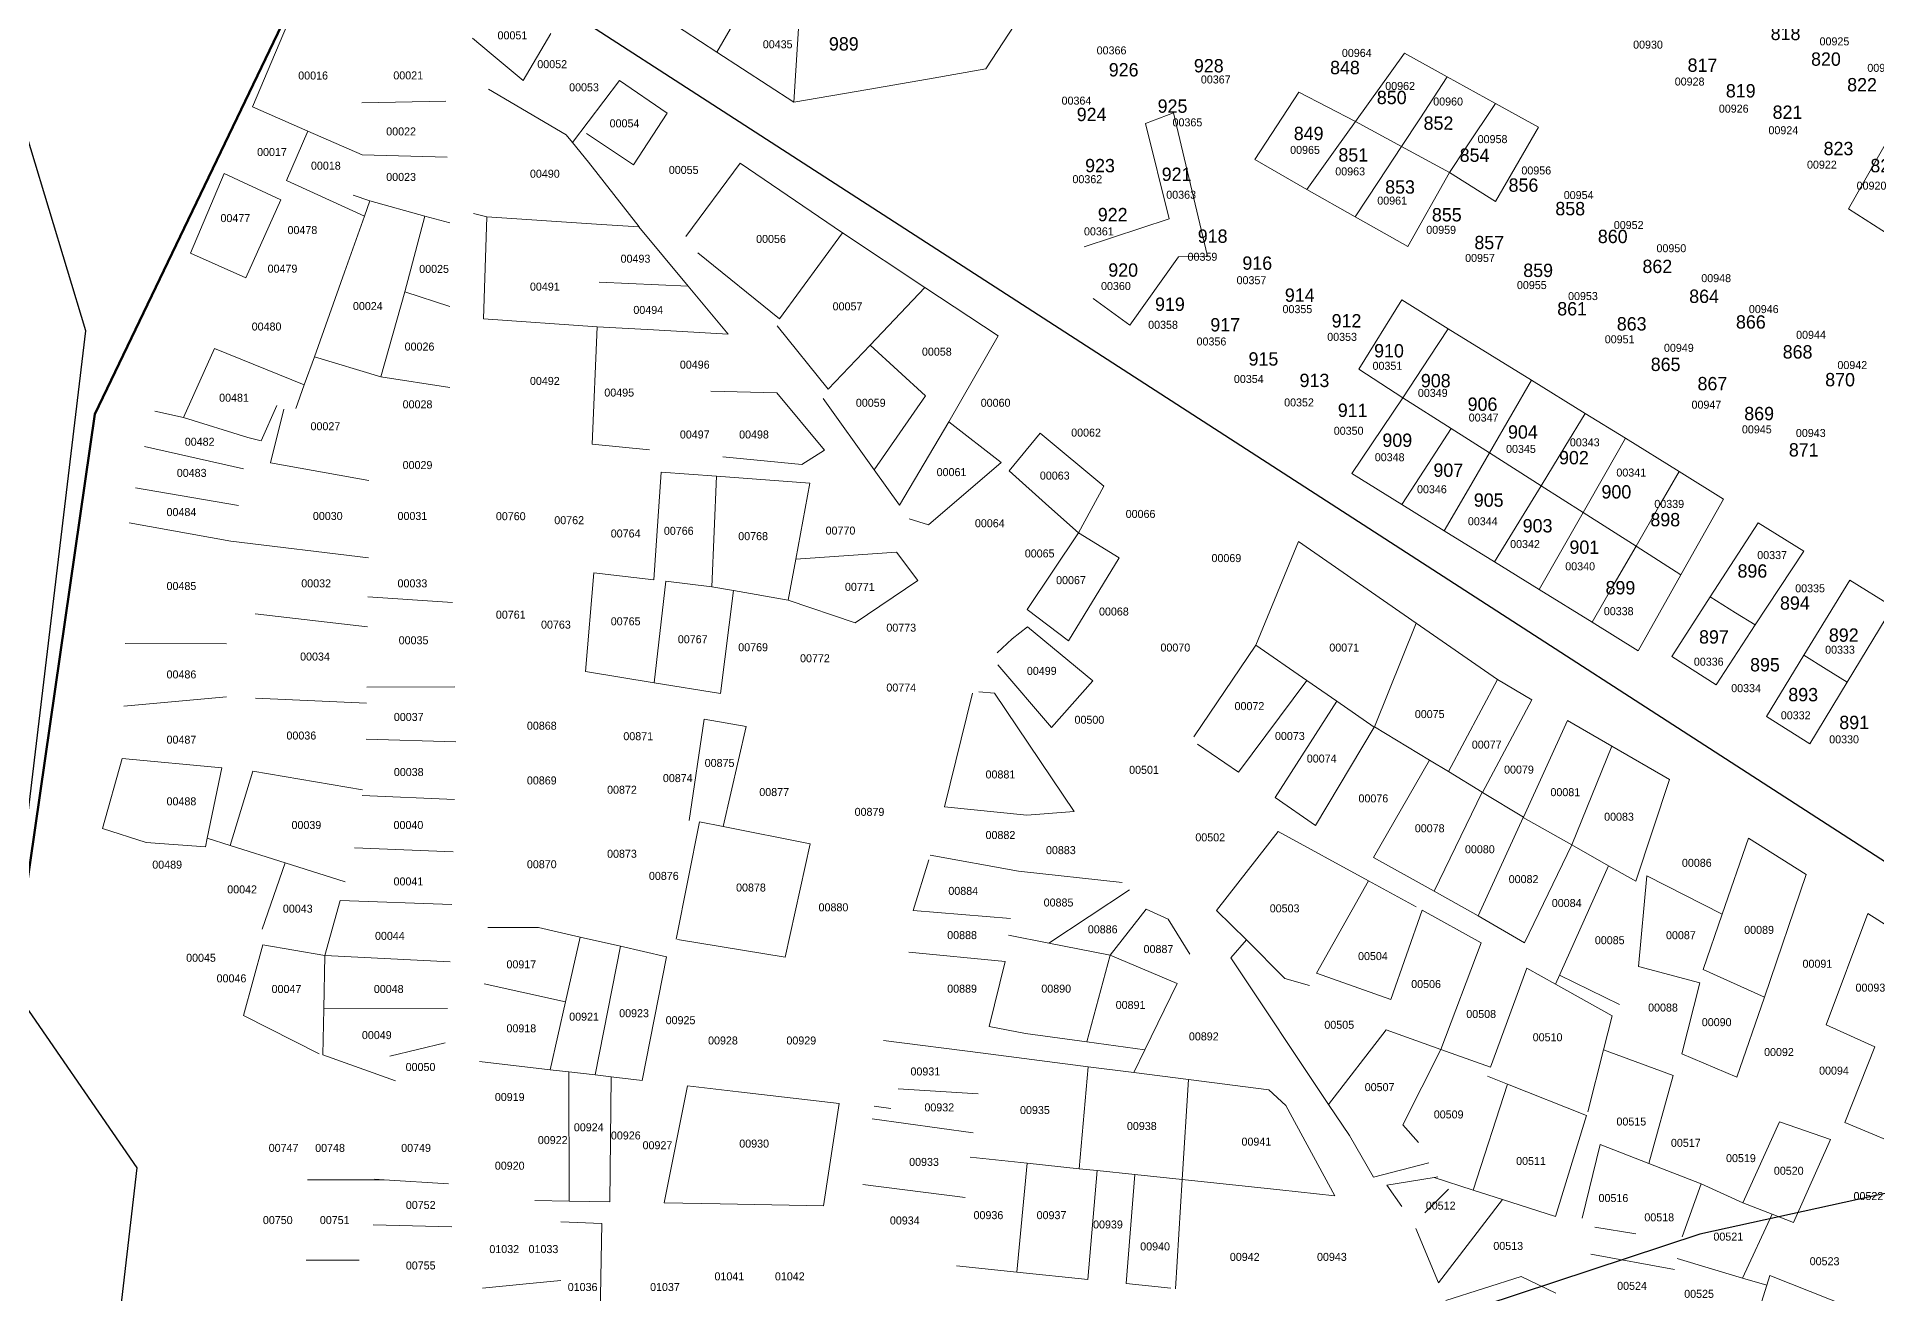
# Model space of a CAD drawing. Header units: metres. Extents: x 245232 to 248406, y 1633796 to 1637634.
# Drawn here: x 245428.1 to 245772.9, y 1635094.3 to 1635329.7 of the extents above; entities that cross this region are included whole.
import ezdxf
from ezdxf.enums import TextEntityAlignment as Align

# ---------------------------------------------------------------- set-up
doc = ezdxf.new("R2010")
doc.units = ezdxf.units.M
doc.header["$MEASUREMENT"] = 0
for name, color, linetype in [('historique_numero_parcelle', 7, 'Continuous'), ('limites_sections', 7, 'Continuous'), ('numero_lot', 7, 'Continuous')]:
    doc.layers.add(name, color=color, linetype=linetype)
doc.layers.add('Limites_Communes', color=7, linetype='Continuous', lineweight=211, plot=False)
doc.layers.add('LIMITES_PARCELLES', color=7, linetype='Continuous', lineweight=0, true_color=0xffffff)
doc.styles.add('Style-FANCY', font='FANCY.shx')
doc.styles.add('Style-WORKING', font='WORKING.shx')

msp = doc.modelspace()

# ---------------------------------------------------------------- linework, layer by layer
at = {"layer": 'Limites_Communes', "color": 210, "lineweight": 80, "flags": 128}
msp.add_lwpolyline([(245247, 1634832), (245257.147, 1634881.008), (245288.897, 1634970.438), (245295.247, 1634986.313), (245359.982, 1635082.842), (245386.44, 1635124.646), (245425, 1635162), (245439, 1635259), (245487, 1635359), (245345, 1635455), (245489.467, 1635678.453), (245540.749, 1635754.695)], dxfattribs=at)
at = {"layer": 'limites_parcelles'}
for p, q in [((245468.518, 1635316.613), (245479.814, 1635343.248)), ((245555.602, 1635326.848), (245562.88, 1635339.457)), ((245570.023, 1635317.496), (245571.082, 1635334.297)), ((245524.433, 1635330.346), (245519.254, 1635321.585)), ((245555.602, 1635326.848), (245546.366, 1635332.836)), ((245611.431, 1635332.048), (245606.007, 1635323.714)), ((245513.29, 1635326.573), (245509.795, 1635329.496)), ((245570.023, 1635317.496), (245555.602, 1635326.848)), ((245519.254, 1635321.585), (245513.29, 1635326.573)), ((245606.007, 1635323.714), (245595.082, 1635321.826)), ((245675.305, 1635313.879), (245684.456, 1635326.677)), ((245684.456, 1635326.677), (245692.484, 1635322.241)), ((245512.762, 1635319.917), (245527.367, 1635311.345)), ((245528.499, 1635309.952), (245537.329, 1635321.542)), ((245537.329, 1635321.542), (245546.301, 1635315.416)), ((245583.891, 1635319.892), (245570.023, 1635317.496)), ((245595.082, 1635321.826), (245583.891, 1635319.892)), ((245687.338, 1635314.402), (245692.484, 1635322.241)), ((245692.484, 1635322.241), (245701.53, 1635317.242)), ((245478.899, 1635312.089), (245468.518, 1635316.613)), ((245489.007, 1635317.384), (245504.762, 1635317.696)), ((245656.43, 1635306.765), (245664.685, 1635319.36)), ((245664.685, 1635319.36), (245675.305, 1635313.879)), ((245701.53, 1635317.242), (245696.008, 1635308.952)), ((245701.53, 1635317.242), (245709.591, 1635312.786)), ((245546.301, 1635315.416), (245539.958, 1635305.763)), ((245635.905, 1635313.527), (245641.194, 1635315.497)), ((245640.358, 1635295.62), (245635.905, 1635313.527)), ((245641.194, 1635315.497), (245647.544, 1635288.615)), ((245671.515, 1635308.579), (245675.305, 1635313.879)), ((245675.305, 1635313.879), (245683.925, 1635309.202)), ((245683.925, 1635309.202), (245687.338, 1635314.402)), ((245474.922, 1635302.829), (245478.899, 1635312.089)), ((245478.899, 1635312.089), (245489.105, 1635307.642)), ((245527.367, 1635311.345), (245528.499, 1635309.952)), ((245528.499, 1635309.952), (245531.495, 1635306.265)), ((245539.958, 1635305.763), (245531.147, 1635311.637)), ((245709.591, 1635312.786), (245701.521, 1635298.896)), ((245767.703, 1635297.489), (245776.143, 1635312.286)), ((245489.105, 1635307.642), (245505.05, 1635307.204)), ((245531.495, 1635306.265), (245541.046, 1635294.114)), ((245549.793, 1635292.305), (245559.96, 1635306.091)), ((245559.96, 1635306.091), (245579.107, 1635293.018)), ((245666.2, 1635301.145), (245656.43, 1635306.765)), ((245666.2, 1635301.145), (245671.515, 1635308.579)), ((245683.925, 1635309.202), (245679.599, 1635302.612)), ((245692.923, 1635304.32), (245683.925, 1635309.202)), ((245696.008, 1635308.952), (245692.923, 1635304.32)), ((245456.905, 1635289.227), (245463.216, 1635304.11)), ((245463.216, 1635304.11), (245473.882, 1635299.217)), ((245489.541, 1635296.137), (245474.922, 1635302.829)), ((245692.923, 1635304.32), (245685.117, 1635290.429)), ((245701.521, 1635298.896), (245692.923, 1635304.32)), ((245473.882, 1635299.217), (245470.854, 1635292.502)), ((245490.56, 1635298.99), (245487.385, 1635300.048)), ((245675.265, 1635296.01), (245666.2, 1635301.145)), ((245679.599, 1635302.612), (245675.265, 1635296.01)), ((245485.78, 1635285.606), (245489.541, 1635296.137)), ((245489.541, 1635296.137), (245490.56, 1635298.99)), ((245500.865, 1635296.147), (245490.56, 1635298.99)), ((245500.865, 1635296.147), (245497.082, 1635281.93)), ((245505.509, 1635294.877), (245500.865, 1635296.147)), ((245512.445, 1635296.025), (245509.984, 1635296.66)), ((245511.845, 1635276.875), (245512.445, 1635296.025)), ((245533.958, 1635294.588), (245512.445, 1635296.025)), ((245685.117, 1635290.429), (245675.265, 1635296.01)), ((245784.742, 1635286.588), (245767.703, 1635297.489)), ((245470.854, 1635292.502), (245467.277, 1635284.57)), ((245540.973, 1635294.119), (245533.958, 1635294.588)), ((245541.046, 1635294.114), (245540.973, 1635294.119)), ((245540.973, 1635294.119), (245550.202, 1635283.029)), ((245567.342, 1635276.87), (245579.107, 1635293.018)), ((245579.107, 1635293.018), (245579.111, 1635293.024)), ((245579.111, 1635293.024), (245594.58, 1635282.777)), ((245624.417, 1635290.414), (245640.358, 1635295.62)), ((245467.277, 1635284.57), (245456.905, 1635289.227)), ((245552.023, 1635289.253), (245567.342, 1635276.87)), ((245480.133, 1635269.793), (245485.78, 1635285.606)), ((245642.122, 1635288.524), (245632.994, 1635275.692)), ((245647.544, 1635288.615), (245642.122, 1635288.524)), ((245550.202, 1635283.029), (245533.505, 1635283.77)), ((245550.202, 1635283.029), (245557.68, 1635274.044)), ((245594.58, 1635282.777), (245584.338, 1635271.984)), ((245594.58, 1635282.777), (245608.318, 1635273.678)), ((245497.082, 1635281.93), (245492.598, 1635266.049)), ((245497.082, 1635281.93), (245505.509, 1635279.189)), ((245632.994, 1635275.692), (245626.115, 1635280.719)), ((245675.91, 1635267.463), (245683.98, 1635280.428)), ((245683.98, 1635280.428), (245692.693, 1635275.039)), ((245533.155, 1635275.401), (245511.845, 1635276.875)), ((245532.233, 1635253.414), (245533.155, 1635275.401)), ((245543.696, 1635274.818), (245533.155, 1635275.401)), ((245576.471, 1635263.694), (245566.866, 1635275.6)), ((245557.68, 1635274.044), (245543.696, 1635274.818)), ((245584.338, 1635271.984), (245576.471, 1635263.694)), ((245584.338, 1635271.984), (245594.7, 1635262.477)), ((245608.318, 1635273.678), (245599.04, 1635257.609)), ((245692.693, 1635275.039), (245689.177, 1635269.723)), ((245692.693, 1635275.039), (245700.462, 1635270.235)), ((245455.635, 1635258.376), (245461.402, 1635271.351)), ((245461.402, 1635271.351), (245478.241, 1635264.496)), ((245478.241, 1635264.496), (245480.133, 1635269.793)), ((245492.598, 1635266.049), (245480.133, 1635269.793)), ((245689.177, 1635269.723), (245684.146, 1635262.117)), ((245700.462, 1635270.235), (245708.303, 1635265.386)), ((245505.523, 1635264.011), (245492.598, 1635266.049)), ((245684.146, 1635262.117), (245675.91, 1635267.463)), ((245704.6, 1635258.998), (245708.303, 1635265.386)), ((245708.303, 1635265.386), (245718.37, 1635259.16)), ((245476.67, 1635260.096), (245478.241, 1635264.496)), ((245554.463, 1635263.31), (245566.847, 1635263.03)), ((245566.847, 1635263.03), (245575.786, 1635252.29)), ((245585.071, 1635248.584), (245575.518, 1635261.948)), ((245594.7, 1635262.477), (245585.071, 1635248.584)), ((245674.587, 1635247.884), (245684.146, 1635262.117)), ((245693.204, 1635256.353), (245684.146, 1635262.117)), ((245450.211, 1635259.567), (245455.635, 1635258.376)), ((245467.674, 1635254.672), (245455.635, 1635258.376)), ((245473.098, 1635260.625), (245470.187, 1635254.01)), ((245471.907, 1635249.909), (245474.421, 1635259.964)), ((245700.409, 1635251.767), (245704.6, 1635258.998)), ((245714.544, 1635252.912), (245718.37, 1635259.16)), ((245718.37, 1635259.16), (245725.896, 1635254.506)), ((245470.187, 1635254.01), (245467.674, 1635254.672)), ((245589.791, 1635241.979), (245599.04, 1635257.609)), ((245599.04, 1635257.609), (245608.882, 1635249.989)), ((245610.364, 1635248.401), (245616.184, 1635255.441)), ((245616.184, 1635255.441), (245628.124, 1635245.556)), ((245688.971, 1635249.799), (245693.204, 1635256.353)), ((245700.409, 1635251.767), (245693.204, 1635256.353)), ((245725.896, 1635254.506), (245722.291, 1635248.171)), ((245725.896, 1635254.506), (245735.961, 1635248.281)), ((245466.85, 1635248.783), (245448.327, 1635252.941)), ((245542.977, 1635252.368), (245532.233, 1635253.414)), ((245571.5, 1635249.591), (245556.685, 1635251.033)), ((245575.786, 1635252.29), (245571.5, 1635249.591)), ((245700.409, 1635251.767), (245696.455, 1635244.946)), ((245710.077, 1635245.615), (245700.409, 1635251.767)), ((245710.077, 1635245.615), (245714.544, 1635252.912)), ((245490.375, 1635246.576), (245471.907, 1635249.909)), ((245543.791, 1635227.973), (245545.162, 1635248.178)), ((245545.162, 1635248.178), (245555.487, 1635247.408)), ((245585.071, 1635248.584), (245589.791, 1635241.979)), ((245608.882, 1635249.989), (245595.283, 1635238.294)), ((245617.809, 1635241.743), (245610.364, 1635248.401)), ((245683.982, 1635242.076), (245674.587, 1635247.884)), ((245683.982, 1635242.076), (245688.971, 1635249.799)), ((245722.291, 1635248.171), (245717.976, 1635240.588)), ((245732.347, 1635242.016), (245735.961, 1635248.281)), ((245735.961, 1635248.281), (245744.305, 1635243.122)), ((245446.621, 1635245.222), (245465.89, 1635241.916)), ((245554.62, 1635226.678), (245555.487, 1635247.408)), ((245555.487, 1635247.408), (245573.027, 1635246.098)), ((245573.027, 1635246.098), (245570.379, 1635231.836)), ((245628.124, 1635245.556), (245623.381, 1635236.76)), ((245696.455, 1635244.946), (245691.94, 1635237.156)), ((245705.912, 1635238.813), (245710.077, 1635245.615)), ((245717.976, 1635240.588), (245710.077, 1635245.615)), ((245623.381, 1635236.76), (245617.809, 1635241.743)), ((245691.94, 1635237.156), (245683.982, 1635242.076)), ((245713.986, 1635233.577), (245717.976, 1635240.588)), ((245717.976, 1635240.588), (245727.887, 1635234.282)), ((245727.887, 1635234.282), (245732.347, 1635242.016)), ((245744.305, 1635243.122), (245736.312, 1635228.92)), ((245464.486, 1635235.256), (245445.396, 1635238.641)), ((245595.283, 1635238.294), (245591.631, 1635239.405)), ((245701.34, 1635231.344), (245691.94, 1635237.156)), ((245701.34, 1635231.344), (245705.912, 1635238.813)), ((245741.8, 1635224.764), (245750.774, 1635238.664)), ((245750.774, 1635238.664), (245759.329, 1635233.321)), ((245464.987, 1635235.167), (245464.486, 1635235.256)), ((245490.269, 1635232.076), (245464.486, 1635235.256)), ((245613.745, 1635222.404), (245623.381, 1635236.76)), ((245623.381, 1635236.76), (245631.001, 1635232.091)), ((245656.608, 1635215.73), (245664.596, 1635235.172)), ((245664.596, 1635235.172), (245686.656, 1635219.859)), ((245727.887, 1635234.282), (245723.807, 1635227.208)), ((245736.312, 1635228.92), (245727.887, 1635234.282)), ((245570.379, 1635231.836), (245568.96, 1635224.191)), ((245570.379, 1635231.836), (245589.242, 1635233.133)), ((245589.242, 1635233.133), (245593.263, 1635227.852)), ((245631.001, 1635232.091), (245621.498, 1635216.556)), ((245709.755, 1635226.142), (245701.34, 1635231.344)), ((245709.755, 1635226.142), (245713.986, 1635233.577)), ((245759.329, 1635233.321), (245750.247, 1635219.516)), ((245530.972, 1635210.775), (245532.517, 1635229.32)), ((245532.517, 1635229.32), (245543.791, 1635227.973)), ((245543.822, 1635208.695), (245546.001, 1635227.708)), ((245546.001, 1635227.708), (245554.62, 1635226.678)), ((245593.263, 1635227.852), (245581.501, 1635219.905)), ((245723.807, 1635227.208), (245719.661, 1635220.018)), ((245736.312, 1635228.92), (245728.297, 1635214.679)), ((245759.366, 1635213.85), (245767.992, 1635227.91)), ((245767.992, 1635227.91), (245776.002, 1635222.907)), ((245490.178, 1635224.778), (245506.035, 1635223.729)), ((245558.721, 1635225.967), (245554.62, 1635226.678)), ((245558.721, 1635225.967), (245556.295, 1635206.676)), ((245568.96, 1635224.191), (245558.721, 1635225.967)), ((245581.501, 1635219.905), (245568.96, 1635224.191)), ((245719.661, 1635220.018), (245709.755, 1635226.142)), ((245734.581, 1635213.582), (245741.8, 1635224.764)), ((245741.8, 1635224.764), (245746.554, 1635221.81)), ((245490.108, 1635219.169), (245469.064, 1635221.631)), ((245621.498, 1635216.556), (245613.745, 1635222.404)), ((245728.297, 1635214.679), (245719.661, 1635220.018)), ((245746.554, 1635221.81), (245750.247, 1635219.516)), ((245776.002, 1635222.907), (245767.47, 1635208.814)), ((245608.143, 1635214.276), (245610.921, 1635216.921)), ((245610.921, 1635216.921), (245613.831, 1635219.17)), ((245613.831, 1635219.17), (245626.046, 1635209.057)), ((245686.656, 1635219.859), (245678.857, 1635200.462)), ((245686.656, 1635219.859), (245701.905, 1635209.275)), ((245750.247, 1635219.516), (245742.889, 1635208.332)), ((245463.643, 1635215.984), (245444.655, 1635216.043)), ((245644.966, 1635198.585), (245656.608, 1635215.73)), ((245666.188, 1635209.098), (245656.608, 1635215.73)), ((245742.889, 1635208.332), (245734.581, 1635213.582)), ((245752.323, 1635202.371), (245759.366, 1635213.85)), ((245759.366, 1635213.85), (245763.54, 1635211.256)), ((245543.822, 1635208.695), (245530.972, 1635210.775)), ((245618.319, 1635200.337), (245608.275, 1635212.027)), ((245763.54, 1635211.256), (245767.47, 1635208.814)), ((245489.967, 1635207.863), (245506.445, 1635207.92)), ((245556.295, 1635206.676), (245543.822, 1635208.695)), ((245598.244, 1635185.418), (245603.512, 1635206.735)), ((245604.703, 1635207), (245607.613, 1635206.735)), ((245607.613, 1635206.735), (245622.593, 1635184.556)), ((245626.046, 1635209.057), (245618.319, 1635200.337)), ((245666.188, 1635209.098), (245653.348, 1635191.945)), ((245671.778, 1635205.228), (245666.188, 1635209.098)), ((245701.905, 1635209.275), (245692.72, 1635192.031)), ((245701.905, 1635209.275), (245708.371, 1635205.522)), ((245767.47, 1635208.814), (245760.457, 1635197.23)), ((245444.444, 1635204.298), (245463.679, 1635206.033)), ((245489.93, 1635204.895), (245469.127, 1635205.813)), ((245660.27, 1635187.176), (245671.778, 1635205.228)), ((245678.8, 1635200.366), (245671.778, 1635205.228)), ((245708.371, 1635205.522), (245699.09, 1635188.156)), ((245550.371, 1635182.909), (245553.227, 1635201.894)), ((245553.227, 1635201.894), (245561.071, 1635200.497)), ((245561.071, 1635200.497), (245556.741, 1635181.767)), ((245678.8, 1635200.366), (245667.826, 1635181.97)), ((245678.857, 1635200.462), (245678.8, 1635200.366)), ((245689.145, 1635194.205), (245678.857, 1635200.462)), ((245706.763, 1635183.489), (245715.054, 1635201.643)), ((245715.054, 1635201.643), (245723.36, 1635196.823)), ((245760.457, 1635197.23), (245752.323, 1635202.371)), ((245506.685, 1635197.601), (245489.846, 1635198.104)), ((245653.348, 1635191.945), (245645.707, 1635197.21)), ((245723.36, 1635196.823), (245715.842, 1635178.289)), ((245723.36, 1635196.823), (245734.184, 1635190.542)), ((245440.422, 1635181.382), (245444.083, 1635194.526)), ((245444.083, 1635194.526), (245462.798, 1635192.762)), ((245462.798, 1635192.762), (245460.07, 1635179.561)), ((245678.659, 1635175.939), (245689.145, 1635194.205)), ((245689.145, 1635194.205), (245692.72, 1635192.031)), ((245464.349, 1635178.211), (245468.6, 1635192.098)), ((245468.6, 1635192.098), (245489.185, 1635188.617)), ((245699.036, 1635188.189), (245692.72, 1635192.031)), ((245734.184, 1635190.542), (245727.834, 1635171.492)), ((245489.111, 1635187.547), (245506.409, 1635186.844)), ((245613.699, 1635183.849), (245598.244, 1635185.418)), ((245667.826, 1635181.97), (245660.27, 1635187.176)), ((245690.03, 1635169.609), (245699.036, 1635188.189)), ((245699.09, 1635188.156), (245706.763, 1635183.489)), ((245547.959, 1635160.632), (245552.315, 1635182.658)), ((245552.315, 1635182.658), (245556.741, 1635181.767)), ((245622.593, 1635184.556), (245613.699, 1635183.849)), ((245698.319, 1635165.003), (245706.744, 1635183.447)), ((245706.744, 1635183.447), (245706.763, 1635183.489)), ((245715.842, 1635178.289), (245706.744, 1635183.447)), ((245448.624, 1635178.736), (245440.422, 1635181.382)), ((245459.736, 1635177.943), (245448.624, 1635178.736)), ((245460.07, 1635179.561), (245459.736, 1635177.943)), ((245464.349, 1635178.211), (245460.07, 1635179.561)), ((245556.741, 1635181.767), (245573.096, 1635178.476)), ((245649.221, 1635165.983), (245660.809, 1635180.827)), ((245660.809, 1635180.827), (245677.747, 1635171.579)), ((245744.054, 1635165.309), (245748.98, 1635179.571)), ((245748.98, 1635179.571), (245759.782, 1635172.737)), ((245474.67, 1635174.956), (245464.349, 1635178.211)), ((245506.157, 1635177.011), (245487.685, 1635177.767)), ((245573.096, 1635178.476), (245568.368, 1635157.293)), ((245592.4, 1635165.989), (245595.31, 1635175.514)), ((245595.567, 1635176.352), (245612.111, 1635173.397)), ((245690.03, 1635169.609), (245678.659, 1635175.939)), ((245715.842, 1635178.289), (245706.95, 1635159.93)), ((245722.697, 1635174.404), (245715.842, 1635178.289)), ((245470.35, 1635162.543), (245474.67, 1635174.956)), ((245485.932, 1635171.404), (245474.67, 1635174.956)), ((245612.111, 1635173.397), (245631.558, 1635171.281)), ((245712.767, 1635152.221), (245722.697, 1635174.404)), ((245727.834, 1635171.492), (245722.697, 1635174.404)), ((245728.34, 1635155.494), (245729.936, 1635172.527)), ((245729.936, 1635172.527), (245744.054, 1635165.309)), ((245759.782, 1635172.737), (245751.959, 1635149.788)), ((245632.946, 1635169.893), (245617.829, 1635159.907)), ((245677.747, 1635171.579), (245668.004, 1635154.28)), ((245677.747, 1635171.579), (245686.686, 1635166.698)), ((245690.03, 1635169.609), (245698.316, 1635164.996)), ((245482.12, 1635157.57), (245484.971, 1635167.917)), ((245484.971, 1635167.917), (245505.904, 1635167.162)), ((245610.656, 1635164.534), (245592.4, 1635165.989)), ((245629.309, 1635157.655), (245636.062, 1635166.279)), ((245636.062, 1635166.279), (245640.157, 1635164.402)), ((245654.856, 1635160.506), (245649.221, 1635165.983)), ((245681.923, 1635149.315), (245687.795, 1635166.082)), ((245687.795, 1635166.082), (245698.881, 1635159.929)), ((245698.316, 1635164.996), (245698.319, 1635165.003)), ((245706.95, 1635159.93), (245698.319, 1635165.003)), ((245744.054, 1635165.309), (245740.478, 1635154.954)), ((245763.537, 1635144.579), (245771.315, 1635165.44)), ((245771.315, 1635165.44), (245780.269, 1635159.774)), ((245512.628, 1635162.814), (245522.153, 1635162.814)), ((245522.153, 1635162.814), (245529.933, 1635161.043)), ((245610.245, 1635161.396), (245617.829, 1635159.907)), ((245640.157, 1635164.402), (245644.267, 1635157.802)), ((245466.833, 1635146.315), (245470.452, 1635159.554)), ((245470.452, 1635159.554), (245482.12, 1635157.57)), ((245527.203, 1635148.918), (245529.933, 1635161.043)), ((245529.933, 1635161.043), (245537.503, 1635159.319)), ((245537.503, 1635159.319), (245532.77, 1635135.185)), ((245537.503, 1635159.319), (245546.128, 1635157.356)), ((245568.368, 1635157.293), (245548.214, 1635160.565)), ((245609.598, 1635156.464), (245591.575, 1635158.235)), ((245617.829, 1635159.907), (245629.309, 1635157.655)), ((245651.919, 1635157.173), (245654.856, 1635160.506)), ((245662.079, 1635153.283), (245654.856, 1635160.506)), ((245698.881, 1635159.929), (245691.321, 1635139.97)), ((245482.12, 1635157.57), (245481.908, 1635147.584)), ((245505.609, 1635156.377), (245482.12, 1635157.57)), ((245546.128, 1635157.356), (245541.581, 1635134.153)), ((245606.602, 1635144.266), (245609.598, 1635156.464)), ((245629.309, 1635157.655), (245624.956, 1635141.389)), ((245629.309, 1635157.655), (245641.877, 1635152.363)), ((245670.259, 1635129.663), (245651.919, 1635157.173)), ((245700.634, 1635136.626), (245707.419, 1635155.189)), ((245707.419, 1635155.189), (245712.767, 1635152.221)), ((245739.841, 1635152.435), (245728.34, 1635155.494)), ((245740.478, 1635154.954), (245751.959, 1635149.788)), ((245527.203, 1635148.918), (245511.973, 1635152.289)), ((245641.877, 1635152.363), (245635.822, 1635139.897)), ((245666.683, 1635151.934), (245662.079, 1635153.283)), ((245668.004, 1635154.28), (245681.923, 1635149.315)), ((245712.767, 1635152.221), (245723.436, 1635146.298)), ((245724.765, 1635148.42), (245713.546, 1635153.924)), ((245736.473, 1635139.126), (245739.841, 1635152.435)), ((245481.908, 1635147.584), (245481.724, 1635138.936)), ((245481.908, 1635147.584), (245505.073, 1635147.627)), ((245524.334, 1635136.173), (245527.203, 1635148.918)), ((245751.959, 1635149.788), (245746.795, 1635134.795)), ((245481.035, 1635139.181), (245466.833, 1635146.315)), ((245613.434, 1635142.97), (245606.602, 1635144.266)), ((245723.436, 1635146.298), (245721.8, 1635139.895)), ((245772.629, 1635140.488), (245763.537, 1635144.579)), ((245504.683, 1635141.244), (245494.289, 1635138.719)), ((245586.844, 1635141.647), (245605.51, 1635139.254)), ((245624.956, 1635141.389), (245613.434, 1635142.97)), ((245635.822, 1635139.897), (245624.956, 1635141.389)), ((245681.024, 1635143.667), (245670.259, 1635129.663)), ((245691.321, 1635139.97), (245681.024, 1635143.667)), ((245481.724, 1635138.936), (245495.337, 1635134.085)), ((245524.334, 1635136.173), (245511.067, 1635137.726)), ((245605.51, 1635139.254), (245625.163, 1635136.735)), ((245635.822, 1635139.897), (245633.752, 1635135.634)), ((245691.321, 1635139.97), (245684.17, 1635125.867)), ((245691.321, 1635139.97), (245700.634, 1635136.626)), ((245721.8, 1635139.895), (245718.833, 1635128.28)), ((245721.8, 1635139.895), (245734.831, 1635135.089)), ((245746.795, 1635134.795), (245736.473, 1635139.126)), ((245767.014, 1635126.312), (245772.629, 1635140.488)), ((245527.862, 1635135.76), (245524.334, 1635136.173)), ((245524.334, 1635136.173), (245524.334, 1635136.173)), ((245527.871, 1635111.54), (245527.862, 1635135.76)), ((245532.77, 1635135.185), (245527.862, 1635135.76)), ((245532.77, 1635135.185), (245535.771, 1635134.834)), ((245535.771, 1635134.834), (245535.529, 1635111.403)), ((245541.581, 1635134.153), (245535.771, 1635134.834)), ((245623.511, 1635117.608), (245625.163, 1635136.735)), ((245625.163, 1635136.735), (245633.752, 1635135.634)), ((245633.752, 1635135.634), (245643.964, 1635134.324)), ((245642.815, 1635115.576), (245643.964, 1635134.324)), ((245643.964, 1635134.324), (245659.075, 1635132.387)), ((245703.812, 1635133.451), (245700.021, 1635134.948)), ((245734.831, 1635135.089), (245730.258, 1635118.627)), ((245545.71, 1635111.222), (245550.105, 1635133.155)), ((245550.105, 1635133.155), (245559.65, 1635132.037)), ((245559.65, 1635132.037), (245578.483, 1635129.832)), ((245604.55, 1635131.628), (245589.599, 1635132.584)), ((245659.075, 1635132.387), (245662.25, 1635129.477)), ((245697.379, 1635113.622), (245703.812, 1635133.451)), ((245703.812, 1635133.451), (245718.625, 1635127.604)), ((245578.483, 1635129.832), (245575.599, 1635110.691)), ((245584.72, 1635126.977), (245603.635, 1635124.364)), ((245588.223, 1635128.88), (245585.061, 1635129.332)), ((245662.25, 1635129.477), (245671.419, 1635112.565)), ((245674.144, 1635123.835), (245670.259, 1635129.663)), ((245718.625, 1635127.604), (245712.8, 1635108.674)), ((245678.677, 1635116.048), (245674.144, 1635123.835)), ((245684.17, 1635125.867), (245687.086, 1635122.509)), ((245747.926, 1635111.234), (245754.793, 1635126.409)), ((245754.793, 1635126.409), (245764.316, 1635123.092)), ((245782.985, 1635119.611), (245767.014, 1635126.312)), ((245717.765, 1635108.366), (245721.132, 1635122.162)), ((245721.132, 1635122.162), (245730.258, 1635118.627)), ((245764.316, 1635123.092), (245757.391, 1635107.562)), ((245603.056, 1635119.761), (245613.783, 1635118.632)), ((245613.783, 1635118.632), (245611.843, 1635098.219)), ((245623.511, 1635117.608), (245613.783, 1635118.632)), ((245626.846, 1635117.257), (245623.511, 1635117.608)), ((245626.846, 1635117.257), (245625.141, 1635096.833)), ((245633.938, 1635116.511), (245626.846, 1635117.257)), ((245632.282, 1635096.089), (245633.938, 1635116.511)), ((245642.815, 1635115.576), (245633.938, 1635116.511)), ((245689.076, 1635118.747), (245678.677, 1635116.048)), ((245730.258, 1635118.627), (245740.121, 1635114.806)), ((245478.856, 1635115.527), (245493.216, 1635115.527)), ((245491.433, 1635115.633), (245493.216, 1635115.527)), ((245493.216, 1635115.527), (245505.261, 1635114.811)), ((245602.107, 1635112.223), (245582.934, 1635114.634)), ((245642.815, 1635115.576), (245641.562, 1635095.138)), ((245661.129, 1635113.649), (245642.815, 1635115.576)), ((245671.419, 1635112.565), (245661.129, 1635113.649)), ((245681.2, 1635114.562), (245690.018, 1635115.983)), ((245683.962, 1635110.572), (245681.2, 1635114.562)), ((245688.29, 1635109.383), (245692.755, 1635113.802)), ((245690.018, 1635115.983), (245690.725, 1635116.097)), ((245690.018, 1635115.983), (245697.379, 1635113.622)), ((245702.884, 1635111.856), (245697.379, 1635113.622)), ((245736.549, 1635104.884), (245740.121, 1635114.806)), ((245740.121, 1635114.806), (245747.926, 1635111.234)), ((245527.871, 1635111.54), (245521.436, 1635111.654)), ((245535.529, 1635111.403), (245527.871, 1635111.54)), ((245556.211, 1635111.036), (245545.71, 1635111.222)), ((245575.599, 1635110.691), (245556.211, 1635111.036)), ((245690.864, 1635096.233), (245702.884, 1635111.856)), ((245712.8, 1635108.674), (245702.884, 1635111.856)), ((245753.387, 1635109.115), (245747.926, 1635111.234)), ((245505.937, 1635106.731), (245491.164, 1635107.105)), ((245526.364, 1635107.66), (245534.055, 1635107.344)), ((245534.055, 1635107.344), (245533.638, 1635085.022)), ((245686.583, 1635106.436), (245690.864, 1635096.233)), ((245720.147, 1635106.646), (245727.827, 1635105.388)), ((245753.387, 1635109.115), (245747.852, 1635097.138)), ((245757.391, 1635107.562), (245753.387, 1635109.115)), ((245488.562, 1635100.499), (245478.627, 1635100.499)), ((245611.843, 1635098.219), (245600.493, 1635099.402)), ((245719.439, 1635101.602), (245735.102, 1635098.718)), ((245747.852, 1635097.138), (245735.587, 1635100.783)), ((245511.624, 1635095.227), (245519.847, 1635096.034)), ((245519.847, 1635096.034), (245526.311, 1635096.668)), ((245625.141, 1635096.833), (245611.843, 1635098.219)), ((245640.686, 1635095.213), (245632.282, 1635096.089)), ((245692.255, 1635092.918), (245706.371, 1635097.403)), ((245706.371, 1635097.403), (245712.827, 1635094.308)), ((245752.386, 1635095.79), (245747.852, 1635097.138)), ((245749.778, 1635087.421), (245752.386, 1635095.79)), ((245752.386, 1635095.79), (245752.953, 1635097.608)), ((245752.953, 1635097.608), (245772.015, 1635090.055))]:
    msp.add_line(p, q, dxfattribs=at)
at = {"layer": 'limites_sections', "flags": 128}
msp.add_lwpolyline([(245739.856, 1635105.348), (245440.906, 1635006.628), (245433.772, 1635004.518), (245446.895, 1635117.771), (245422.716, 1635152.914), (245437.268, 1635274.622), (245420.07, 1635331.508), (245369.799, 1635381.779), (245338.384, 1635452.238), (245450.924, 1635384.215), (245811.683, 1635151.209), (245837.018, 1635153.876), (245846.028, 1635139.735), (245836.969, 1635133.715), (245829.305, 1635128.621), (245827.861, 1635127.662), (245821.098, 1635123.168), (245808.478, 1635120.4), (245764.363, 1635110.724), (245739.856, 1635105.348)], close=True, dxfattribs=at)

# ---------------------------------------------------------------- texts
at = {"layer": 'historique_numero_parcelle', "style": 'Style-FANCY'}
for s, p in [('00051', (245517.266, 1635330.017)), ('00435', (245566.988, 1635328.345)), ('00366', (245629.571, 1635327.198)), ('00964', (245675.536, 1635326.726)), ('00930', (245730.129, 1635328.277)), ('00925', (245765.079, 1635328.886)), ('00052', (245524.719, 1635324.614)), ('00923', (245774.035, 1635323.921)), ('00016', (245479.903, 1635322.488)), ('00021', (245497.732, 1635322.512)), ('00053', (245530.682, 1635320.278)), ('00367', (245649.103, 1635321.748)), ('00962', (245683.668, 1635320.531)), ('00928', (245737.93, 1635321.359)), ('00364', (245622.996, 1635317.784)), ('00960', (245692.661, 1635317.618)), ('00926', (245746.196, 1635316.281)), ('00054', (245538.277, 1635313.524)), ('00365', (245643.796, 1635313.711)), ('00924', (245755.499, 1635312.235)), ('00022', (245496.397, 1635312.013)), ('00958', (245700.988, 1635310.569)), ('00017', (245472.192, 1635308.152)), ('00018', (245482.291, 1635305.593)), ('00965', (245665.837, 1635308.547)), ('00922', (245762.727, 1635305.779)), ('00023', (245496.397, 1635303.482)), ('00490', (245523.34, 1635304.086)), ('00055', (245549.367, 1635304.798)), ('00362', (245625.032, 1635303.061)), ('00963', (245674.302, 1635304.52)), ('00956', (245709.186, 1635304.701)), ('00363', (245642.615, 1635300.145)), ('00961', (245682.173, 1635299.047)), ('00954', (245717.125, 1635300.084)), ('00920', (245772.03, 1635301.847)), ('00477', (245465.326, 1635295.769)), ('00478', (245477.898, 1635293.525)), ('00056', (245565.733, 1635291.859)), ('00361', (245627.194, 1635293.281)), ('00959', (245691.358, 1635293.572)), ('00952', (245726.506, 1635294.476)), ('00493', (245540.331, 1635288.16)), ('00359', (245646.612, 1635288.522)), ('00957', (245698.637, 1635288.299)), ('00950', (245734.511, 1635290.122)), ('00479', (245474.164, 1635286.294)), ('00025', (245502.581, 1635286.25)), ('00491', (245523.34, 1635282.924)), ('00360', (245630.389, 1635283.039)), ('00357', (245655.799, 1635284.13)), ('00955', (245708.349, 1635283.216)), ('00948', (245742.907, 1635284.517)), ('00024', (245490.16, 1635279.283)), ('00494', (245542.727, 1635278.561)), ('00057', (245580.08, 1635279.232)), ('00355', (245664.409, 1635278.707)), ('00953', (245717.935, 1635281.157)), ('00946', (245751.827, 1635278.714)), ('00480', (245471.177, 1635275.448)), ('00358', (245639.224, 1635275.775)), ('00026', (245499.848, 1635271.694)), ('00356', (245648.299, 1635272.649)), ('00353', (245672.789, 1635273.512)), ('00951', (245724.814, 1635273.06)), ('00949', (245735.912, 1635271.457)), ('00944', (245760.685, 1635273.897)), ('00496', (245551.44, 1635268.307)), ('00058', (245596.818, 1635270.741)), ('00351', (245681.285, 1635268.088)), ('00942', (245768.424, 1635268.228)), ('00492', (245523.34, 1635265.253)), ('00354', (245655.296, 1635265.618)), ('00481', (245465.078, 1635262.109)), ('00028', (245499.476, 1635260.871)), ('00495', (245537.281, 1635263.072)), ('00059', (245584.428, 1635261.161)), ('00060', (245607.837, 1635261.161)), ('00352', (245664.713, 1635261.227)), ('00349', (245689.78, 1635263.009)), ('00947', (245741.078, 1635260.8)), ('00347', (245699.311, 1635258.387)), ('00482', (245458.634, 1635253.859)), ('00027', (245482.21, 1635256.765)), ('00497', (245551.44, 1635255.218)), ('00498', (245562.549, 1635255.218)), ('00062', (245624.792, 1635255.569)), ('00350', (245674.014, 1635255.915)), ('00343', (245718.27, 1635253.743)), ('00945', (245750.527, 1635256.178)), ('00943', (245760.643, 1635255.497)), ('00348', (245681.704, 1635250.954)), ('00345', (245706.311, 1635252.506)), ('00483', (245457.14, 1635248.018)), ('00029', (245499.476, 1635249.488)), ('00061', (245599.576, 1635248.166)), ('00063', (245618.923, 1635247.513)), ('00341', (245726.994, 1635248.089)), ('00346', (245689.623, 1635244.955)), ('00484', (245455.22, 1635240.68)), ('00030', (245482.647, 1635239.949)), ('00031', (245498.515, 1635239.949)), ('00760', (245516.952, 1635239.904)), ('00066', (245635.009, 1635240.329)), ('00339', (245734.108, 1635242.208)), ('00762', (245527.906, 1635239.156)), ('00764', (245538.486, 1635236.663)), ('00766', (245548.443, 1635237.161)), ('00770', (245578.758, 1635237.209)), ('00064', (245606.75, 1635238.587)), ('00344', (245699.151, 1635238.954)), ('00768', (245562.384, 1635236.164)), ('00065', (245616.097, 1635232.926)), ('00342', (245707.074, 1635234.681)), ('00069', (245651.095, 1635232.055)), ('00340', (245717.412, 1635230.517)), ('00337', (245753.4, 1635232.619)), ('00485', (245455.22, 1635226.829)), ('00032', (245480.473, 1635227.321)), ('00033', (245498.515, 1635227.321)), ('00771', (245582.385, 1635226.666)), ('00067', (245621.966, 1635227.919)), ('00335', (245760.514, 1635226.393)), ('00761', (245516.952, 1635221.454)), ('00763', (245525.416, 1635219.584)), ('00765', (245538.486, 1635220.207)), ('00068', (245630.009, 1635222.04)), ('00338', (245724.635, 1635222.106)), ('00035', (245498.733, 1635216.653)), ('00767', (245551.057, 1635216.841)), ('00773', (245590.151, 1635219.017)), ('00034', (245480.255, 1635213.605)), ('00769', (245562.384, 1635215.345)), ('00772', (245573.97, 1635213.283)), ('00070', (245641.531, 1635215.291)), ('00071', (245673.183, 1635215.291)), ('00336', (245741.513, 1635212.638)), ('00333', (245766.121, 1635214.881)), ('00486', (245455.22, 1635210.249)), ('00499', (245616.487, 1635210.917)), ('00774', (245590.151, 1635207.797)), ('00334', (245748.514, 1635207.677)), ('00037', (245497.824, 1635202.284)), ('00072', (245655.419, 1635204.314)), ('00075', (245689.206, 1635202.821)), ('00332', (245757.815, 1635202.596)), ('00036', (245477.701, 1635198.801)), ('00868', (245522.769, 1635200.642)), ('00871', (245540.849, 1635198.678)), ('00500', (245625.418, 1635201.754)), ('00073', (245662.997, 1635198.716)), ('00487', (245455.22, 1635198.032)), ('00077', (245699.889, 1635197.098)), ('00330', (245766.886, 1635198.091)), ('00038', (245497.824, 1635191.958)), ('00875', (245556.096, 1635193.661)), ('00501', (245635.656, 1635192.373)), ('00074', (245668.959, 1635194.486)), ('00079', (245705.937, 1635192.417)), ('00869', (245522.769, 1635190.388)), ('00872', (245537.799, 1635188.643)), ('00874', (245548.255, 1635190.825)), ('00877', (245566.334, 1635188.207)), ('00881', (245608.742, 1635191.506)), ('00081', (245714.632, 1635188.187)), ('00488', (245455.22, 1635186.469)), ('00076', (245678.648, 1635187.021)), ('00039', (245478.641, 1635182.036)), ('00040', (245497.77, 1635182.036)), ('00879', (245584.196, 1635184.498)), ('00078', (245689.206, 1635181.423)), ('00083', (245724.694, 1635183.584)), ('00882', (245608.742, 1635180.162)), ('00502', (245648.072, 1635179.72)), ('00489', (245452.547, 1635174.607)), ('00870', (245522.769, 1635174.681)), ('00873', (245537.799, 1635176.644)), ('00883', (245620.068, 1635177.326)), ('00080', (245698.608, 1635177.488)), ('00086', (245739.274, 1635174.946)), ('00041', (245497.77, 1635171.462)), ('00876', (245545.641, 1635172.499)), ('00082', (245706.806, 1635171.89)), ('00042', (245466.592, 1635169.969)), ('00878', (245561.977, 1635170.317)), ('00884', (245601.771, 1635169.69)), ('00885', (245619.633, 1635167.509)), ('00084', (245714.881, 1635167.411)), ('00043', (245477.026, 1635166.361)), ('00880', (245577.443, 1635166.609)), ('00503', (245662.013, 1635166.412)), ('00044', (245494.292, 1635161.26)), ('00888', (245601.553, 1635161.4)), ('00886', (245627.91, 1635162.491)), ('00087', (245736.292, 1635161.385)), ('00089', (245750.95, 1635162.38)), ('00045', (245458.89, 1635157.155)), ('00887', (245638.366, 1635158.782)), ('00504', (245678.567, 1635157.468)), ('00085', (245722.955, 1635160.444)), ('00917', (245518.934, 1635155.928)), ('00091', (245761.881, 1635156.035)), ('00046', (245464.604, 1635153.298)), ('00047', (245474.914, 1635151.307)), ('00048', (245494.075, 1635151.307)), ('00889', (245601.553, 1635151.365)), ('00890', (245619.197, 1635151.365)), ('00506', (245688.529, 1635152.23)), ('00093', (245771.818, 1635151.557)), ('00923', (245540.063, 1635146.765)), ('00891', (245633.138, 1635148.31)), ('00088', (245732.939, 1635147.824)), ('00918', (245518.934, 1635143.929)), ('00921', (245530.697, 1635146.111)), ('00925', (245548.776, 1635145.456)), ('00505', (245672.25, 1635144.596)), ('00508', (245698.86, 1635146.62)), ('00090', (245743, 1635145.087)), ('00049', (245491.839, 1635142.661)), ('00928', (245556.727, 1635141.654)), ('00929', (245571.414, 1635141.654)), ('00892', (245646.861, 1635142.42)), ('00510', (245711.307, 1635142.257)), ('00050', (245500.037, 1635136.689)), ('00092', (245754.677, 1635139.489)), ('00931', (245594.667, 1635135.85)), ('00094', (245764.987, 1635136.006)), ('00919', (245516.756, 1635131.058)), ('00507', (245679.816, 1635132.907)), ('00932', (245597.281, 1635129.118)), ('00935', (245615.205, 1635128.619)), ('00509', (245692.761, 1635127.796)), ('00515', (245727.009, 1635126.463)), ('00922', (245524.816, 1635122.986)), ('00924', (245531.568, 1635125.386)), ('00926', (245538.516, 1635123.855)), ('00938', (245635.244, 1635125.627)), ('00941', (245656.716, 1635122.698)), ('00747', (245474.368, 1635121.524)), ('00748', (245483.08, 1635121.524)), ('00749', (245499.199, 1635121.524)), ('00927', (245544.45, 1635122.023)), ('00930', (245562.577, 1635122.331)), ('00517', (245737.216, 1635122.473)), ('00519', (245747.547, 1635119.606)), ('00920', (245516.756, 1635118.186)), ('00933', (245594.418, 1635118.895)), ('00511', (245708.195, 1635119.069)), ('00520', (245756.509, 1635117.238)), ('00522', (245771.445, 1635112.5)), ('00752', (245500.071, 1635110.834)), ('00936', (245606.492, 1635108.922)), ('00937', (245618.316, 1635108.922)), ('00512', (245691.266, 1635110.706)), ('00516', (245723.648, 1635112.126)), ('00750', (245473.278, 1635107.998)), ('00751', (245483.952, 1635107.998)), ('00934', (245590.808, 1635107.925)), ('00939', (245628.896, 1635107.177)), ('00518', (245732.237, 1635108.511)), ('01032', (245515.734, 1635102.56)), ('01033', (245523.078, 1635102.56)), ('00940', (245637.734, 1635103.063)), ('00513', (245703.927, 1635103.154)), ('00521', (245745.182, 1635104.896)), ('00755', (245500.071, 1635099.489)), ('00942', (245654.537, 1635101.1)), ('00943', (245670.874, 1635101.1)), ('00523', (245763.23, 1635100.283)), ('01036', (245530.422, 1635095.454)), ('01037', (245545.856, 1635095.454)), ('01041', (245557.93, 1635097.449)), ('01042', (245569.257, 1635097.449)), ('00524', (245727.134, 1635095.671)), ('00525', (245739.705, 1635094.175))]:
    msp.add_text(s, height=1.5, dxfattribs=at).set_placement(p, align=Align.MIDDLE_CENTER)
at = {"layer": 'numero_lot', "linetype": 'Continuous', "style": 'Style-WORKING'}
for s, p in [('818', (245753.123, 1635329.13)), ('989', (245576.587, 1635327.179)), ('820', (245760.691, 1635324.325)), ('926', (245629.047, 1635322.318)), ('928', (245645.004, 1635323.079)), ('848', (245670.534, 1635322.74)), ('817', (245737.551, 1635323.182)), ('819', (245744.721, 1635318.378)), ('822', (245767.46, 1635319.523)), ('924', (245623.044, 1635313.949)), ('925', (245638.206, 1635315.511)), ('850', (245679.297, 1635317.132)), ('821', (245753.487, 1635314.369)), ('852', (245688.062, 1635312.321)), ('849', (245663.724, 1635310.382)), ('823', (245763.045, 1635307.566)), ('923', (245624.617, 1635304.365)), ('851', (245672.092, 1635306.371)), ('854', (245694.83, 1635306.318)), ('825', (245771.813, 1635304.354)), ('921', (245638.974, 1635302.735)), ('853', (245680.854, 1635300.363)), ('856', (245703.991, 1635300.708)), ('922', (245626.99, 1635295.178)), ('855', (245689.618, 1635295.152)), ('858', (245712.757, 1635296.297)), ('918', (245645.729, 1635291.143)), ('857', (245697.584, 1635289.945)), ('860', (245720.724, 1635291.09)), ('920', (245628.96, 1635284.794)), ('916', (245654.094, 1635286.093)), ('859', (245706.747, 1635284.735)), ('862', (245729.088, 1635285.481)), ('914', (245662.058, 1635280.087)), ('864', (245737.85, 1635279.872)), ('919', (245637.721, 1635278.387)), ('861', (245713.112, 1635277.534)), ('917', (245648.084, 1635274.53)), ('912', (245670.823, 1635275.277)), ('863', (245724.276, 1635274.714)), ('866', (245746.615, 1635275.062)), ('910', (245678.788, 1635269.669)), ('868', (245755.378, 1635269.452)), ('915', (245655.249, 1635268.127)), ('865', (245730.64, 1635267.115)), ('913', (245664.814, 1635264.113)), ('908', (245687.551, 1635264.06)), ('867', (245739.408, 1635263.502)), ('870', (245763.344, 1635264.245)), ('906', (245696.317, 1635259.649)), ('911', (245671.981, 1635258.508)), ('869', (245748.171, 1635257.893)), ('909', (245680.345, 1635252.9)), ('904', (245703.884, 1635254.442)), ('902', (245713.447, 1635249.63)), ('871', (245756.532, 1635251.088)), ('907', (245689.906, 1635247.289)), ('905', (245697.473, 1635241.683)), ('900', (245721.41, 1635243.225)), ('903', (245706.636, 1635236.872)), ('898', (245730.573, 1635238.014)), ('901', (245715.403, 1635232.86)), ('896', (245746.906, 1635228.396)), ('899', (245722.167, 1635225.259)), ('894', (245754.87, 1635222.389)), ('897', (245739.697, 1635216.037)), ('892', (245764.031, 1635216.38)), ('895', (245749.259, 1635210.825)), ('893', (245756.427, 1635205.221)), ('891', (245765.988, 1635200.009))]:
    msp.add_text(s, height=2.5, rotation=359.8677, dxfattribs=at).set_placement(p)

doc.saveas('drawing.dxf')
